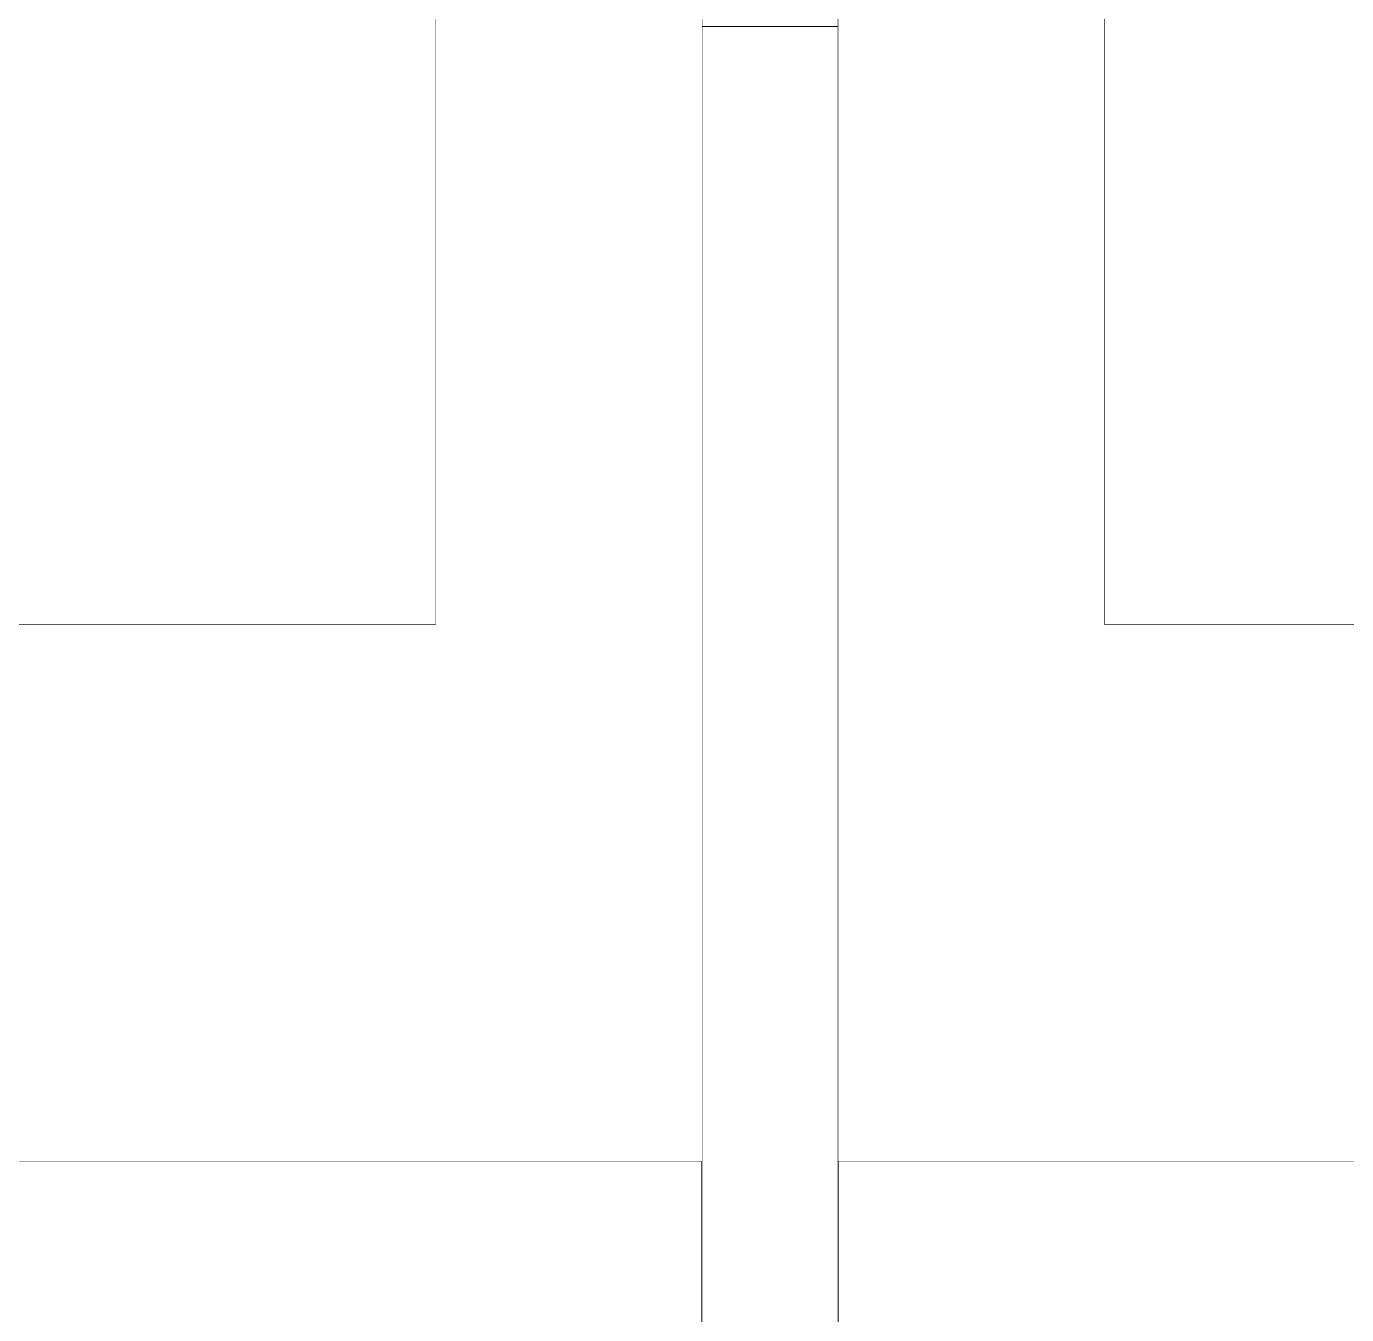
# Model space of a CAD drawing. Header units: millimetres. Extents: x -46169 to 237885, y -84465 to 18123.
# Drawn here: x 168622.6 to 168719.4, y -80746.4 to -80652 of the extents above; entities that cross this region are included whole.
import ezdxf

# ---------------------------------------------------------------- set-up
doc = ezdxf.new("R2010")
doc.units = ezdxf.units.MM
doc.header["$MEASUREMENT"] = 0
doc.linetypes.add('Wipeout_Contour', pattern=[1000, 0, -1000])
doc.layers.add('New_A-20-M_Floor_Slab', color=7, linetype='Continuous')
doc.layers.add('New_A-35-M_FFE_Fixed', color=7, linetype='Continuous')
doc.layers.add('New_A-20-M_Floor_Slab_Pen_No__87', color=8, linetype='Continuous', lineweight=20)
doc.layers.add('New_A-35-M_FFE_Fixed_Pen_No__1', color=7, linetype='Continuous', lineweight=13)

# ---------------------------------------------------------------- blocks, each defined once
blk = doc.blocks.new('Section Elem_131_3', base_point=(129666.675, -84332.606))
at = {"color": 254, "linetype": 'Wipeout_Contour', "lineweight": 0, "ltscale": 33598569.1956504}
blk.add_wipeout([(165097.109, -80735.106), (165025.435, -80735.106), (165025.435, -80783.856), (165090.14, -80783.856), (165090.14, -80952.856), (165025.435, -80952.856), (165025.435, -80953.106), (176113.282, -80953.106), (176113.282, -80784.106), (176177.987, -80784.106), (176177.987, -80735.106), (176107.109, -80735.106), (176107.109, -80952.356), (176072.109, -80952.356), (176072.109, -80942.356), (176097.109, -80942.356), (176097.109, -80735.106), (175832.109, -80735.106), (175832.109, -80952.356), (175797.109, -80952.356), (175797.109, -80942.356), (175822.109, -80942.356), (175822.109, -80735.106), (175282.109, -80735.106), (175282.109, -80942.356), (175307.609, -80942.356), (175307.609, -80952.356), (175246.609, -80952.356), (175246.609, -80942.356), (175272.109, -80942.356), (175272.109, -80735.106), (174732.109, -80735.106), (174732.109, -80942.356), (174757.109, -80942.356), (174757.109, -80952.356), (174696.609, -80952.356), (174696.609, -80942.356), (174722.109, -80942.356), (174722.109, -80735.106), (174182.109, -80735.106), (174182.109, -80942.356), (174207.109, -80942.356), (174207.109, -80952.356), (174146.609, -80952.356), (174146.609, -80942.356), (174172.109, -80942.356), (174172.109, -80735.106), (173632.109, -80735.106), (173632.109, -80942.356), (173657.109, -80942.356), (173657.109, -80952.356), (173596.609, -80952.356), (173596.609, -80942.356), (173622.109, -80942.356), (173622.109, -80735.106), (173082.109, -80735.106), (173082.109, -80942.356), (173107.109, -80942.356), (173107.109, -80952.356), (173046.609, -80952.356), (173046.609, -80942.356), (173072.109, -80942.356), (173072.109, -80735.106), (172532.109, -80735.106), (172532.109, -80942.356), (172557.109, -80942.356), (172557.109, -80952.356), (172497.109, -80952.356), (172497.109, -80942.356), (172522.109, -80942.356), (172522.109, -80735.106), (171982.109, -80735.106), (171982.109, -80942.356), (172007.609, -80942.356), (172007.609, -80952.356), (171946.609, -80952.356), (171946.609, -80942.356), (171972.109, -80942.356), (171972.109, -80735.106), (171432.109, -80735.106), (171432.109, -80942.356), (171457.109, -80942.356), (171457.109, -80952.356), (171397.109, -80952.356), (171397.109, -80942.356), (171422.109, -80942.356), (171422.109, -80735.106), (170882.109, -80735.106), (170882.109, -80942.356), (170907.609, -80942.356), (170907.609, -80952.356), (170846.609, -80952.356), (170846.609, -80942.356), (170872.109, -80942.356), (170872.109, -80735.106), (170332.109, -80735.106), (170332.109, -80942.356), (170357.109, -80942.356), (170357.109, -80952.356), (170297.109, -80952.356), (170297.109, -80942.356), (170322.109, -80942.356), (170322.109, -80735.106), (169782.109, -80735.106), (169782.109, -80942.356), (169807.609, -80942.356), (169807.609, -80952.356), (169746.609, -80952.356), (169746.609, -80942.356), (169772.109, -80942.356), (169772.109, -80735.106), (169232.109, -80735.106), (169232.109, -80942.356), (169257.109, -80942.356), (169257.109, -80952.356), (169196.609, -80952.356), (169196.609, -80942.356), (169222.109, -80942.356), (169222.109, -80735.106), (168682.109, -80735.106), (168682.109, -80942.356), (168707.109, -80942.356), (168707.109, -80952.356), (168647.109, -80952.356), (168647.109, -80942.356), (168672.109, -80942.356), (168672.109, -80735.106), (168132.109, -80735.106), (168132.109, -80942.356), (168157.609, -80942.356), (168157.609, -80952.356), (168096.609, -80952.356), (168096.609, -80942.356), (168122.109, -80942.356), (168122.109, -80735.106), (167582.109, -80735.106), (167582.109, -80942.356), (167607.109, -80942.356), (167607.109, -80952.356), (167547.109, -80952.356), (167547.109, -80942.356), (167572.109, -80942.356), (167572.109, -80735.106), (167032.109, -80735.106), (167032.109, -80942.356), (167057.609, -80942.356), (167057.609, -80952.356), (166996.609, -80952.356), (166996.609, -80942.356), (167022.109, -80942.356), (167022.109, -80735.106), (166482.109, -80735.106), (166482.109, -80942.356), (166507.109, -80942.356), (166507.109, -80952.356), (166447.109, -80952.356), (166447.109, -80942.356), (166472.109, -80942.356), (166472.109, -80735.106), (165932.109, -80735.106), (165932.109, -80942.356), (165957.609, -80942.356), (165957.609, -80952.356), (165896.609, -80952.356), (165896.609, -80942.356), (165922.109, -80942.356), (165922.109, -80735.106), (165382.109, -80735.106), (165382.109, -80942.356), (165407.109, -80942.356), (165407.109, -80952.356), (165372.109, -80952.356), (165372.109, -80735.106), (165107.109, -80735.106), (165107.109, -80942.356), (165132.109, -80942.356), (165132.109, -80952.356), (165097.109, -80952.356)], dxfattribs=at).dxf.layer = 'New_A-20-M_Floor_Slab'
at = {"layer": 'New_A-20-M_Floor_Slab_Pen_No__87', "linetype": 'Continuous'}
for p, q in [((168672.109, -80735.106), (168132.109, -80735.106)), ((169222.109, -80735.106), (168682.109, -80735.106))]:
    blk.add_line(p, q, dxfattribs=at)
blk = doc.blocks.new('Section Elem_154_3', base_point=(129666.675, -84332.606))
at = {"color": 254, "linetype": 'Wipeout_Contour', "lineweight": 0, "ltscale": 1120344.03947566}
blk.add_wipeout([(168652.609, -80647.331), (168622.609, -80647.331), (168181.609, -80647.331), (168151.609, -80647.331), (168151.609, -80695.831), (168652.609, -80695.831)], dxfattribs=at).dxf.layer = 'New_A-35-M_FFE_Fixed'
at = {"color": 254, "linetype": 'Wipeout_Contour', "lineweight": 0, "ltscale": 747905.695442}
blk.add_wipeout([(168682.109, -80695.054), (168682.109, -80651.971), (168672.109, -80651.971), (168672.109, -80695.054)], dxfattribs=at).dxf.layer = 'New_A-35-M_FFE_Fixed'
at = {"layer": 'New_A-35-M_FFE_Fixed_Pen_No__1', "linetype": 'Continuous'}
for p, q in [((168652.609, -80695.831), (168652.609, -80647.331)), ((168151.609, -80695.831), (168652.609, -80695.831))]:
    blk.add_line(p, q, dxfattribs=at)
at = {"color": 254, "linetype": 'Wipeout_Contour', "lineweight": 0, "ltscale": 747863.56126}
blk.add_wipeout([(168672.109, -80651.971), (168682.109, -80651.971), (168682.109, -80646.226), (168672.109, -80646.226)], dxfattribs=at).dxf.layer = 'New_A-35-M_FFE_Fixed'
blk = doc.blocks.new('Section Elem_155_3', base_point=(129666.675, -84332.606))
at = {"layer": 'New_A-35-M_FFE_Fixed_Pen_No__1', "linetype": 'Continuous'}
for p, q in [((168672.109, -80651.971), (168672.109, -80646.226)), ((168682.109, -80651.971), (168682.109, -80646.226)), ((168682.109, -80651.971), (168672.109, -80651.971))]:
    blk.add_line(p, q, dxfattribs=at)
at = {"color": 254, "linetype": 'Wipeout_Contour', "lineweight": 0, "ltscale": 1123321.137980892}
blk.add_wipeout([(168701.609, -80647.331), (168701.609, -80695.831), (169202.609, -80695.831), (169202.609, -80647.331), (169172.609, -80647.331), (168731.609, -80647.331)], dxfattribs=at).dxf.layer = 'New_A-35-M_FFE_Fixed'
at = {"color": 254, "linetype": 'Wipeout_Contour', "lineweight": 0, "ltscale": 748106.673903}
blk.add_wipeout([(168672.109, -80884.651), (168682.109, -80884.651), (168682.109, -80695.054), (168672.109, -80695.054)], dxfattribs=at).dxf.layer = 'New_A-35-M_FFE_Fixed'
at = {"layer": 'New_A-35-M_FFE_Fixed_Pen_No__1', "linetype": 'Continuous'}
for p, q in [((168701.609, -80695.831), (168701.609, -80647.331)), ((168672.109, -80884.651), (168672.109, -80651.971)), ((168682.109, -80884.651), (168682.109, -80651.971)), ((169202.609, -80695.831), (168701.609, -80695.831))]:
    blk.add_line(p, q, dxfattribs=at)
blk = doc.blocks.new('Section Elem_177_3', base_point=(129666.675, -84332.606))
at = {"color": 254, "linetype": 'Wipeout_Contour', "lineweight": 0, "ltscale": 1493798.605076669}
blk.add_wipeout([(168132.109, -80615.106), (168132.109, -80735.106), (168672.109, -80735.106), (168672.109, -80615.106), (168652.609, -80615.106), (168652.609, -80695.832), (168151.609, -80695.832), (168151.609, -80615.106)], dxfattribs=at).dxf.layer = 'New_A-20-M_Floor_Slab'
at = {"color": 254, "linetype": 'Wipeout_Contour', "lineweight": 0, "ltscale": 1497768.05198273}
blk.add_wipeout([(168682.109, -80735.106), (169222.109, -80735.106), (169222.109, -80615.106), (169202.609, -80615.106), (169202.609, -80695.832), (168701.609, -80695.832), (168701.609, -80615.106), (168682.109, -80615.106)], dxfattribs=at).dxf.layer = 'New_A-20-M_Floor_Slab'

msp = doc.modelspace()

# ---------------------------------------------------------------- block references
at = {"layer": 'New_A-20-M_Floor_Slab'}
msp.add_blockref('Section Elem_131_3', (129666.675, -84332.606), dxfattribs=at)

# ---------------------------------------------------------------- next in the draw order: block references
at = {"layer": 'New_A-35-M_FFE_Fixed'}
msp.add_blockref('Section Elem_154_3', (129666.675, -84332.606), dxfattribs=at)

# ---------------------------------------------------------------- next in the draw order: block references
msp.add_blockref('Section Elem_155_3', (129666.675, -84332.606), dxfattribs=at)

# ---------------------------------------------------------------- next in the draw order: block references
at = {"layer": 'New_A-20-M_Floor_Slab'}
msp.add_blockref('Section Elem_177_3', (129666.675, -84332.606), dxfattribs=at)

doc.saveas('drawing.dxf')
